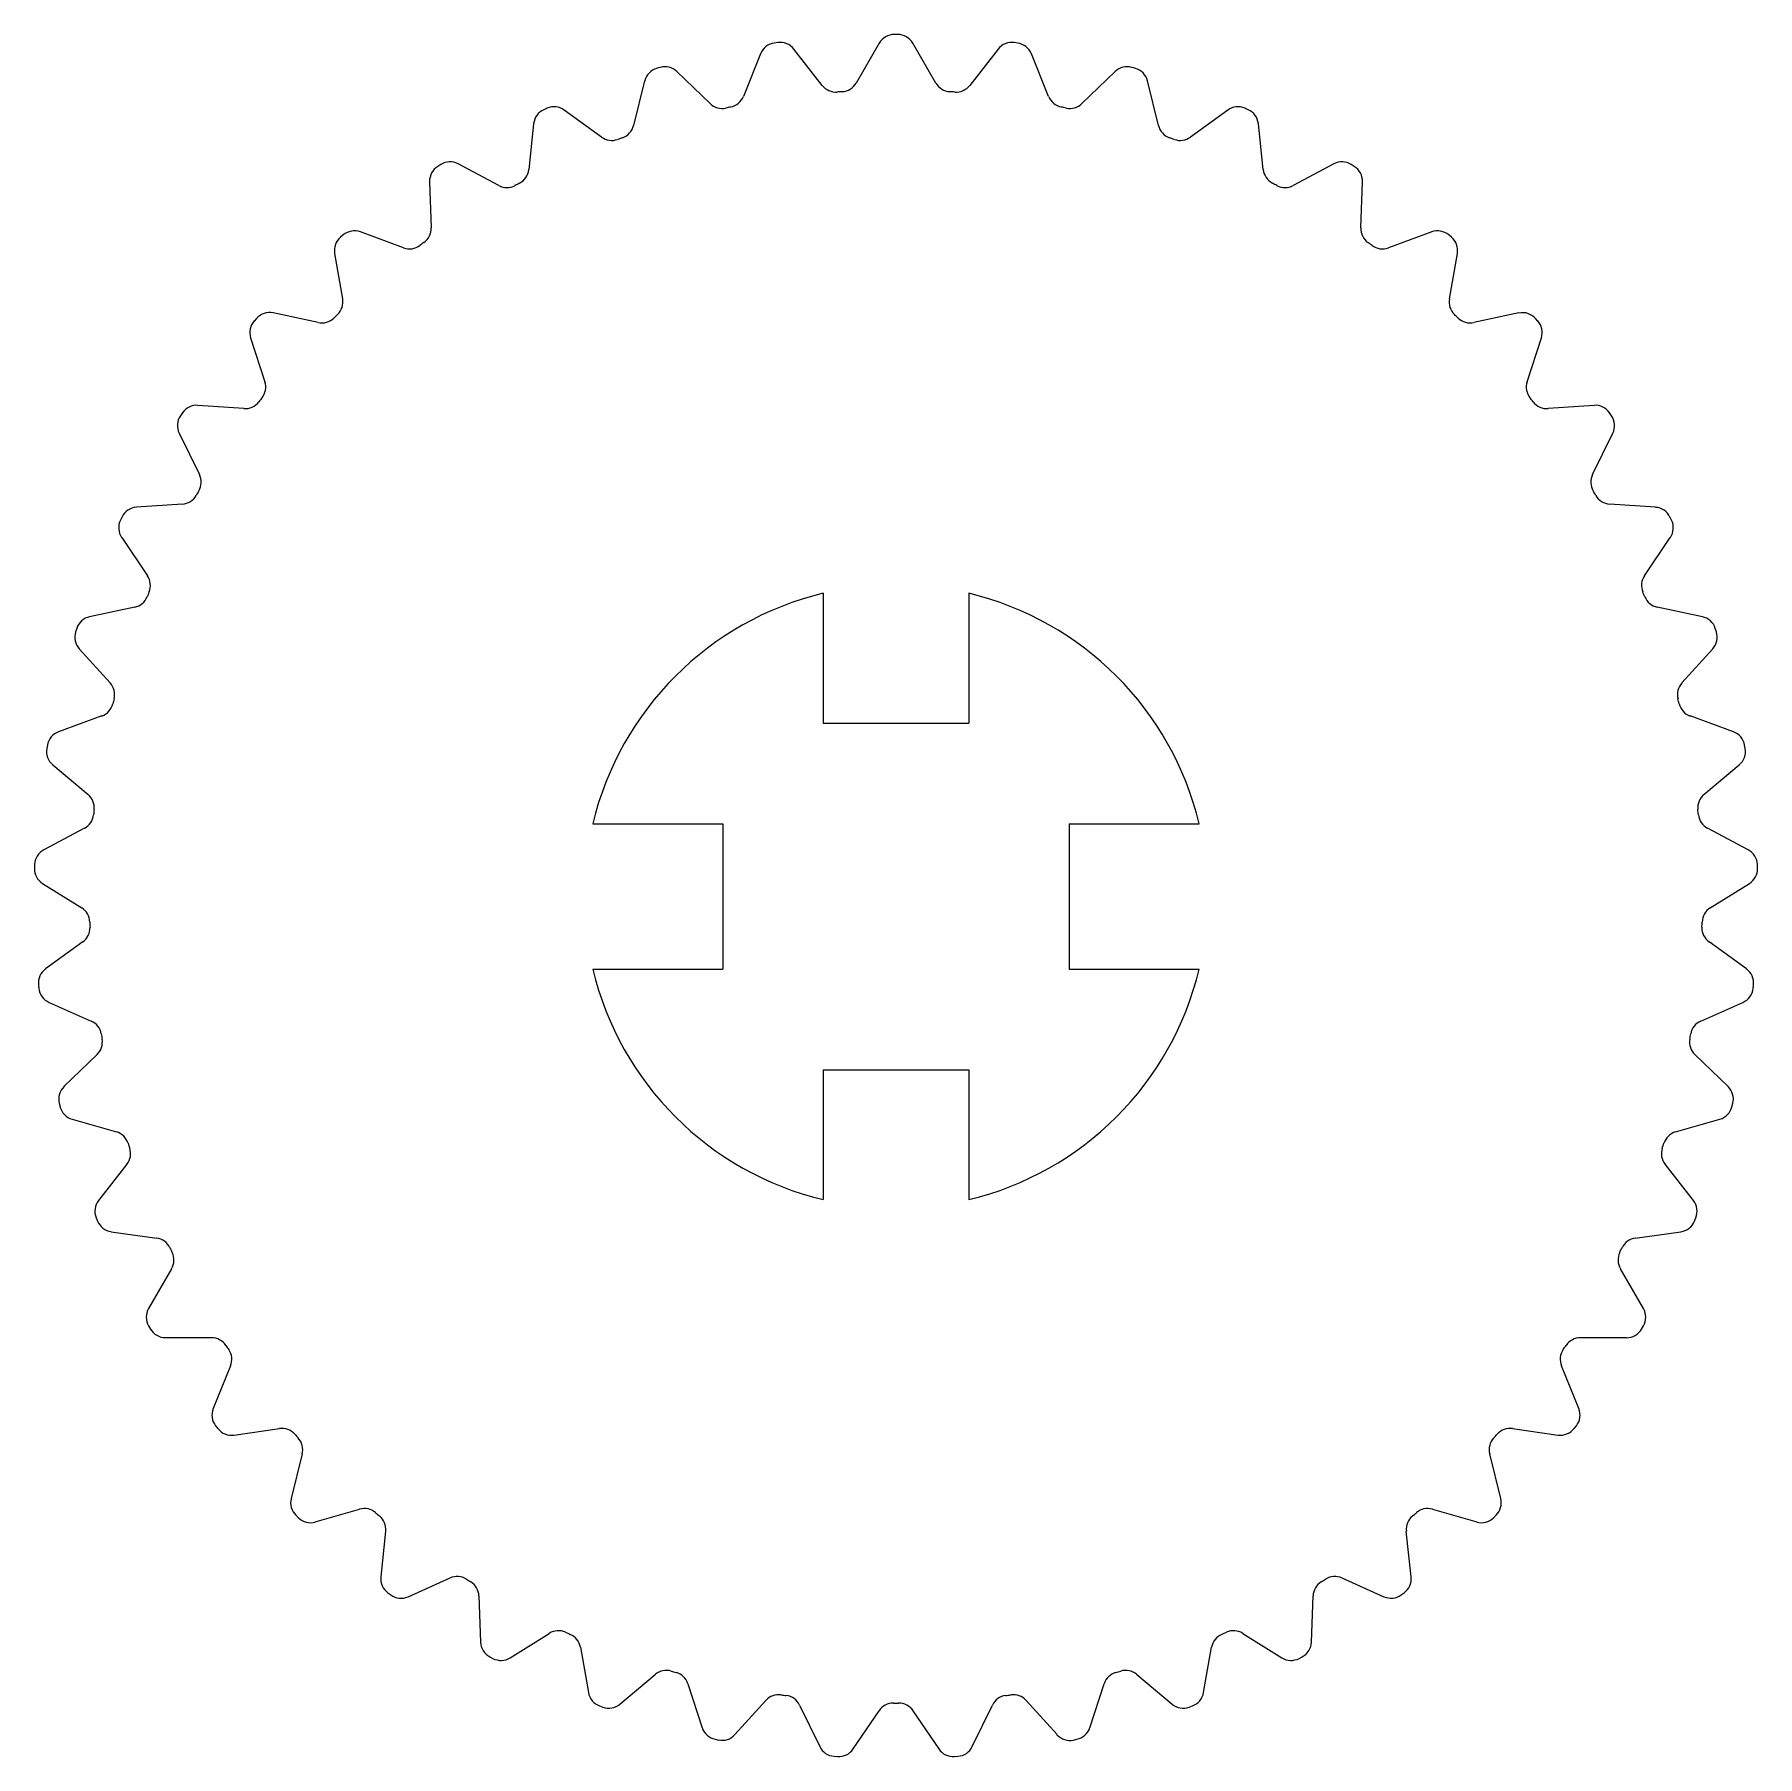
# Model space of a CAD drawing. Header units: millimetres. Extents: x 5 to 36.6, y 268.6 to 300.1.
import ezdxf

# ---------------------------------------------------------------- set-up
doc = ezdxf.new("R2010")
doc.units = ezdxf.units.MM

msp = doc.modelspace()

# ---------------------------------------------------------------- linework, layer by layer
at = {"color": 5, "linetype": 'Continuous', "lineweight": 15}
for p, q in [((20.844, 300.134), (20.779, 300.134)), ((18.33, 299.78), (18.013, 298.996)), ((18.645, 299.985), (18.58, 299.975)), ((19.459, 299.2), (18.939, 299.866)), ((20.504, 299.975), (20.081, 299.243)), ((21.542, 299.243), (21.119, 299.975)), ((22.684, 299.866), (22.164, 299.2)), ((23.043, 299.975), (22.978, 299.985)), ((23.61, 298.996), (23.293, 299.78)), ((16.487, 299.531), (16.425, 299.513)), ((17.403, 298.867), (16.795, 299.454)), ((24.828, 299.454), (24.22, 298.867)), ((25.198, 299.513), (25.136, 299.531)), ((16.204, 299.284), (16, 298.464)), ((25.623, 298.464), (25.419, 299.284)), ((14.168, 298.498), (14.08, 297.657)), ((14.414, 298.781), (14.355, 298.754)), ((15.414, 298.251), (14.73, 298.748)), ((26.893, 298.748), (26.209, 298.251)), ((27.268, 298.754), (27.209, 298.781)), ((27.543, 297.657), (27.455, 298.498)), ((12.466, 297.75), (12.41, 297.715)), ((13.529, 297.364), (12.783, 297.761)), ((28.84, 297.761), (28.094, 297.364)), ((29.213, 297.715), (29.157, 297.75)), ((12.261, 297.435), (12.291, 296.59)), ((29.332, 296.59), (29.362, 297.435)), ((10.679, 296.458), (10.63, 296.416)), ((11.786, 296.224), (10.992, 296.513)), ((30.631, 296.513), (29.837, 296.224)), ((30.993, 296.416), (30.943, 296.458)), ((10.521, 296.118), (10.668, 295.285)), ((30.955, 295.285), (31.102, 296.118)), ((10.219, 294.852), (9.392, 295.028)), ((32.23, 295.028), (31.404, 294.852)), ((9.09, 294.93), (9.047, 294.881)), ((32.576, 294.881), (32.532, 294.93)), ((8.981, 294.571), (9.242, 293.767)), ((32.381, 293.767), (32.642, 294.571)), ((7.73, 293.195), (7.693, 293.141)), ((8.858, 293.276), (8.015, 293.335)), ((33.608, 293.335), (32.765, 293.276)), ((33.93, 293.141), (33.893, 293.195)), ((7.671, 292.825), (8.042, 292.065)), ((33.581, 292.065), (33.952, 292.825)), ((6.623, 291.289), (6.595, 291.23)), ((7.73, 291.525), (6.887, 291.466)), ((34.736, 291.466), (33.893, 291.525)), ((35.028, 291.23), (34.999, 291.289)), ((6.617, 290.913), (7.09, 290.212)), ((34.533, 290.212), (35.006, 290.913)), ((6.856, 289.634), (6.029, 289.459)), ((35.594, 289.459), (34.767, 289.634)), ((5.793, 289.246), (5.773, 289.184)), ((35.85, 289.184), (35.829, 289.246)), ((5.839, 288.874), (6.405, 288.246)), ((35.218, 288.246), (35.784, 288.874)), ((6.254, 287.641), (5.46, 287.352)), ((36.163, 287.352), (35.369, 287.641)), ((5.256, 287.108), (5.244, 287.044)), ((36.379, 287.044), (36.367, 287.108)), ((5.353, 286.746), (6, 286.202)), ((35.622, 286.202), (36.27, 286.746)), ((5.935, 285.582), (5.189, 285.186)), ((36.434, 285.186), (35.688, 285.582)), ((5.021, 284.916), (5.018, 284.851)), ((36.604, 284.851), (36.602, 284.916)), ((5.168, 284.571), (5.884, 284.123)), ((35.739, 284.123), (36.455, 284.571)), ((5.906, 283.5), (5.222, 283.003)), ((36.401, 283.003), (35.717, 283.5)), ((5.093, 282.713), (5.1, 282.648)), ((36.523, 282.648), (36.53, 282.713)), ((5.287, 282.391), (6.059, 282.048)), ((35.564, 282.048), (36.336, 282.391)), ((6.167, 281.434), (5.559, 280.846)), ((36.064, 280.846), (35.456, 281.434)), ((5.471, 280.541), (5.487, 280.478)), ((36.136, 280.478), (36.151, 280.541)), ((5.708, 280.25), (6.52, 280.017)), ((35.103, 280.017), (35.915, 280.25)), ((6.713, 279.424), (6.193, 278.758)), ((35.43, 278.758), (34.91, 279.424)), ((6.148, 278.443), (6.173, 278.383)), ((35.45, 278.383), (35.475, 278.443)), ((6.423, 278.187), (7.26, 278.07)), ((34.363, 278.07), (35.2, 278.187)), ((7.533, 277.509), (7.111, 276.777)), ((34.512, 276.777), (34.09, 277.509)), ((7.111, 276.46), (7.143, 276.403)), ((34.48, 276.403), (34.512, 276.46)), ((7.418, 276.245), (8.263, 276.245)), ((33.359, 276.245), (34.205, 276.245)), ((8.612, 275.728), (8.295, 274.944)), ((33.327, 274.944), (33.011, 275.728)), ((8.34, 274.63), (8.38, 274.578)), ((8.674, 274.459), (9.511, 274.577)), ((32.112, 274.577), (32.949, 274.459)), ((33.243, 274.578), (33.283, 274.63)), ((9.928, 274.114), (9.724, 273.294)), ((31.899, 273.294), (31.695, 274.114)), ((9.811, 272.988), (9.858, 272.943)), ((10.166, 272.866), (10.979, 273.099)), ((30.644, 273.099), (31.457, 272.866)), ((31.765, 272.943), (31.812, 272.988)), ((11.456, 272.698), (11.368, 271.858)), ((30.255, 271.858), (30.166, 272.698)), ((11.866, 271.496), (12.638, 271.84)), ((28.985, 271.84), (29.757, 271.496)), ((11.497, 271.568), (11.55, 271.53)), ((13.167, 271.51), (13.196, 270.665)), ((28.427, 270.665), (28.456, 271.51)), ((30.073, 271.53), (30.126, 271.568)), ((13.739, 270.376), (14.456, 270.824)), ((27.167, 270.824), (27.884, 270.376)), ((13.364, 270.396), (13.422, 270.365)), ((15.026, 270.571), (15.172, 269.738)), ((26.451, 269.738), (26.597, 270.571)), ((28.201, 270.365), (28.259, 270.396)), ((15.75, 269.528), (16.398, 270.071)), ((25.225, 270.071), (25.873, 269.528)), ((16.997, 269.899), (17.258, 269.095)), ((24.365, 269.095), (24.626, 269.899)), ((15.376, 269.495), (15.438, 269.473)), ((17.86, 268.968), (18.426, 269.596)), ((19.043, 269.509), (19.413, 268.749)), ((22.209, 268.749), (22.58, 269.509)), ((23.197, 269.596), (23.763, 268.968)), ((26.185, 269.473), (26.247, 269.495)), ((20.027, 268.706), (20.5, 269.407)), ((21.123, 269.407), (21.596, 268.706)), ((17.494, 268.883), (17.558, 268.869)), ((24.065, 268.869), (24.129, 268.883)), ((19.677, 268.572), (19.742, 268.567)), ((21.881, 268.567), (21.946, 268.572))]:
    msp.add_line(p, q, dxfattribs=at)
at = {"color": 1, "linetype": 'Continuous', "lineweight": 15}
for p, q in [((19.478, 289.89), (19.478, 287.507)), ((22.145, 289.89), (22.145, 287.507)), ((19.478, 287.507), (22.145, 287.507)), ((15.254, 285.666), (17.636, 285.666)), ((17.636, 285.666), (17.636, 282.999)), ((23.986, 285.666), (23.986, 282.999)), ((23.986, 285.666), (26.369, 285.666)), ((15.254, 282.999), (17.636, 282.999)), ((23.986, 282.999), (26.369, 282.999)), ((19.478, 281.157), (19.478, 278.775)), ((19.478, 281.157), (22.145, 281.157)), ((22.145, 281.157), (22.145, 278.775))]:
    msp.add_line(p, q, dxfattribs=at)
at = {"color": 5, "linetype": 'Continuous', "lineweight": 15}
for centre, radius, start, end in [((20.779, 299.816), 0.317, 90, 150), ((20.844, 299.816), 0.317, 30, 90), ((18.624, 299.661), 0.318, 98, 158), ((18.689, 299.67), 0.318, 38, 98), ((22.934, 299.67), 0.318, 82, 142), ((22.999, 299.661), 0.317, 22, 82), ((16.512, 299.207), 0.317, 106, 166), ((16.575, 299.225), 0.318, 46, 106), ((25.048, 299.225), 0.318, 74, 134), ((25.111, 299.207), 0.318, 14, 74), ((19.71, 299.395), 0.317, 218, 274.184), ((19.806, 299.402), 0.317, 273.816, 330), ((21.817, 299.402), 0.317, 210, 266.184), ((21.913, 299.395), 0.318, 265.816, 322), ((14.543, 298.491), 0.318, 54, 114), ((17.624, 299.095), 0.318, 226, 282.184), ((17.719, 299.115), 0.317, 281.816, 338), ((20.811, 284.332), 14.785, 93.816, 94.184), ((20.811, 284.332), 14.785, 85.816, 86.184), ((23.904, 299.115), 0.317, 202, 258.184), ((23.999, 299.095), 0.318, 257.816, 314), ((27.08, 298.491), 0.318, 66, 126), ((14.484, 298.464), 0.317, 114, 174), ((20.811, 284.332), 14.785, 101.816, 102.184), ((20.811, 284.332), 14.785, 77.816, 78.184), ((27.139, 298.464), 0.317, 6, 66), ((15.6, 298.508), 0.317, 234, 290.184), ((20.811, 284.332), 14.785, 109.816, 110.184), ((15.692, 298.541), 0.318, 289.816, 346), ((25.931, 298.541), 0.318, 194, 250.184), ((20.811, 284.332), 14.785, 69.816, 70.184), ((26.023, 298.508), 0.317, 249.816, 306), ((12.579, 297.446), 0.318, 122, 182), ((12.634, 297.481), 0.318, 62, 122), ((13.764, 297.69), 0.318, 297.816, 354), ((27.859, 297.69), 0.317, 186, 242.184), ((28.989, 297.481), 0.318, 58, 118), ((29.044, 297.446), 0.318, 358, 58), ((13.678, 297.645), 0.317, 242, 298.184), ((20.811, 284.332), 14.785, 117.816, 118.184), ((20.811, 284.332), 14.785, 61.816, 62.184), ((27.945, 297.645), 0.318, 241.816, 298), ((10.834, 296.173), 0.318, 130, 190), ((10.884, 296.215), 0.318, 70, 130), ((20.811, 284.332), 14.785, 125.816, 126.184), ((11.973, 296.579), 0.317, 305.816, 2), ((29.649, 296.579), 0.317, 178, 234.184), ((20.811, 284.332), 14.785, 53.816, 54.184), ((30.739, 296.215), 0.318, 50, 110), ((30.789, 296.173), 0.318, 350, 50), ((11.895, 296.522), 0.318, 250, 306.184), ((29.728, 296.522), 0.318, 233.816, 290), ((9.326, 294.717), 0.318, 78, 138), ((10.355, 295.23), 0.318, 313.816, 10), ((31.268, 295.23), 0.318, 170, 226.184), ((32.296, 294.717), 0.317, 42, 102), ((9.283, 294.669), 0.318, 138, 198), ((10.285, 295.163), 0.318, 258, 314.184), ((20.811, 284.332), 14.785, 133.816, 134.184), ((20.811, 284.332), 14.785, 45.816, 46.184), ((31.338, 295.163), 0.317, 225.816, 282), ((32.34, 294.669), 0.318, 342, 42), ((8.94, 293.669), 0.318, 321.816, 18), ((32.683, 293.669), 0.318, 162, 218.184), ((20.811, 284.332), 14.785, 141.816, 142.184), ((20.811, 284.332), 14.785, 37.816, 38.184), ((7.956, 292.964), 0.318, 146, 206), ((7.993, 293.018), 0.318, 86, 146), ((8.88, 293.592), 0.317, 266, 322.184), ((32.743, 293.592), 0.317, 217.816, 274), ((33.63, 293.018), 0.318, 34, 94), ((33.666, 292.964), 0.318, 334, 34), ((7.756, 291.926), 0.317, 329.816, 26), ((33.867, 291.926), 0.317, 154, 210.184), ((7.708, 291.842), 0.318, 274, 330.184), ((20.811, 284.332), 14.785, 149.816, 150.184), ((20.811, 284.332), 14.785, 29.816, 30.184), ((33.915, 291.842), 0.318, 209.816, 266), ((6.88, 291.091), 0.318, 154, 214), ((6.909, 291.149), 0.318, 94, 154), ((34.714, 291.149), 0.317, 26, 86), ((34.743, 291.091), 0.318, 326, 26), ((6.826, 290.035), 0.317, 337.816, 34), ((34.796, 290.035), 0.318, 146, 202.184), ((6.79, 289.945), 0.317, 282, 338.184), ((20.811, 284.332), 14.785, 157.816, 158.184), ((20.811, 284.332), 14.785, 21.816, 22.184), ((34.833, 289.945), 0.317, 201.816, 258), ((6.095, 289.148), 0.318, 102, 162), ((35.528, 289.148), 0.318, 18, 78), ((6.075, 289.086), 0.318, 162, 222), ((35.548, 289.086), 0.318, 318, 18), ((6.169, 288.033), 0.318, 345.816, 42), ((35.454, 288.033), 0.317, 138, 194.184), ((6.145, 287.939), 0.318, 290, 346.184), ((20.811, 284.332), 14.785, 165.816, 166.184), ((20.811, 284.332), 14.785, 13.816, 14.184), ((35.477, 287.939), 0.318, 193.816, 250), ((5.568, 287.053), 0.318, 110, 170), ((36.055, 287.053), 0.318, 10, 70), ((5.557, 286.989), 0.318, 170, 230), ((36.066, 286.989), 0.318, 310, 10), ((5.796, 285.959), 0.318, 353.816, 50), ((35.827, 285.959), 0.317, 130, 186.184), ((20.811, 284.332), 14.785, 173.816, 174.184), ((20.811, 284.332), 14.785, 5.816, 6.184), ((5.786, 285.863), 0.318, 298, 354.184), ((35.837, 285.863), 0.318, 185.816, 242), ((5.338, 284.905), 0.318, 118, 178), ((36.285, 284.905), 0.318, 2, 62), ((5.336, 284.84), 0.318, 178, 238), ((36.287, 284.84), 0.317, 302, 2), ((5.716, 283.854), 0.317, 1.816, 58), ((35.907, 283.854), 0.318, 122, 178.184), ((5.719, 283.757), 0.318, 306, 2.184), ((20.811, 284.332), 14.785, 181.816, 182.184), ((20.811, 284.332), 14.785, 357.816, 358.184), ((35.903, 283.757), 0.318, 177.816, 234), ((5.409, 282.746), 0.318, 126, 186), ((36.214, 282.746), 0.318, 354, 54), ((5.416, 282.681), 0.318, 186, 246), ((36.207, 282.681), 0.318, 294, 354), ((5.93, 281.758), 0.318, 9.816, 66), ((20.811, 284.332), 14.785, 189.816, 190.184), ((20.811, 284.332), 14.785, 349.816, 350.184), ((35.693, 281.758), 0.318, 114, 170.184), ((5.946, 281.662), 0.317, 314, 10.184), ((35.676, 281.662), 0.318, 169.816, 226), ((5.78, 280.618), 0.317, 134, 194), ((35.843, 280.618), 0.318, 346, 46), ((5.795, 280.555), 0.318, 194, 254), ((35.828, 280.555), 0.317, 286, 346), ((6.433, 279.711), 0.317, 17.816, 74), ((35.19, 279.711), 0.317, 106, 162.184), ((6.463, 279.619), 0.318, 322, 18.184), ((20.811, 284.332), 14.785, 197.816, 198.184), ((35.16, 279.619), 0.318, 161.816, 218), ((20.811, 284.332), 14.785, 341.816, 342.184), ((6.443, 278.562), 0.318, 142, 202), ((35.18, 278.562), 0.317, 338, 38), ((6.467, 278.502), 0.317, 202, 262), ((35.156, 278.502), 0.318, 278, 338), ((7.216, 277.755), 0.318, 25.816, 82), ((34.407, 277.755), 0.318, 98, 154.184), ((20.811, 284.332), 14.785, 205.816, 206.184), ((7.258, 277.668), 0.318, 330, 26.184), ((34.365, 277.668), 0.318, 153.816, 210), ((20.811, 284.332), 14.785, 333.816, 334.184), ((7.386, 276.619), 0.318, 150, 210), ((34.237, 276.619), 0.317, 330, 30), ((7.418, 276.562), 0.317, 210, 270), ((34.205, 276.562), 0.318, 270, 330), ((8.263, 275.927), 0.317, 33.816, 90), ((20.811, 284.332), 14.785, 213.816, 214.184), ((20.811, 284.332), 14.785, 325.816, 326.184), ((33.359, 275.927), 0.317, 90, 146.184), ((8.318, 275.847), 0.318, 338, 34.184), ((33.305, 275.847), 0.318, 145.816, 202), ((8.59, 274.825), 0.318, 158, 218), ((33.033, 274.825), 0.318, 322, 22), ((8.63, 274.774), 0.318, 218, 278), ((9.555, 274.263), 0.318, 41.816, 98), ((32.068, 274.263), 0.318, 82, 138.184), ((32.993, 274.774), 0.317, 262, 322), ((20.811, 284.332), 14.785, 221.816, 222.184), ((9.62, 274.19), 0.317, 346, 42.184), ((32.003, 274.19), 0.318, 137.816, 194), ((20.811, 284.332), 14.785, 317.816, 318.184), ((10.032, 273.217), 0.318, 166, 226), ((31.591, 273.217), 0.317, 314, 14), ((10.079, 273.171), 0.318, 226, 286), ((11.066, 272.794), 0.318, 49.816, 106), ((20.811, 284.332), 14.785, 229.816, 230.184), ((11.141, 272.732), 0.318, 354, 50.184), ((30.482, 272.732), 0.317, 129.816, 186), ((20.811, 284.332), 14.785, 309.816, 310.184), ((30.557, 272.794), 0.318, 74, 130.184), ((31.544, 273.171), 0.318, 254, 314), ((11.684, 271.825), 0.318, 174, 234), ((12.767, 271.55), 0.317, 57.816, 114), ((20.811, 284.332), 14.785, 237.816, 238.184), ((12.849, 271.499), 0.317, 2, 58.184), ((28.774, 271.499), 0.317, 121.816, 178), ((20.811, 284.332), 14.785, 301.816, 302.184), ((28.856, 271.55), 0.317, 66, 122.184), ((29.939, 271.825), 0.318, 306, 6), ((11.737, 271.786), 0.318, 234, 294), ((29.886, 271.786), 0.317, 246, 306), ((14.624, 270.555), 0.318, 65.816, 122), ((20.811, 284.332), 14.785, 245.816, 246.184), ((14.713, 270.515), 0.318, 10, 66.184), ((26.91, 270.515), 0.317, 113.816, 170), ((20.811, 284.332), 14.785, 293.816, 294.184), ((26.999, 270.555), 0.318, 58, 114.184), ((13.513, 270.676), 0.318, 182, 242), ((28.11, 270.676), 0.318, 298, 358), ((13.571, 270.645), 0.317, 242, 302), ((16.602, 269.828), 0.318, 73.816, 130), ((20.811, 284.332), 14.785, 253.816, 254.184), ((16.695, 269.801), 0.318, 18, 74.184), ((24.928, 269.801), 0.317, 105.816, 162), ((20.811, 284.332), 14.785, 285.816, 286.184), ((25.021, 269.828), 0.318, 50, 106.184), ((28.052, 270.645), 0.317, 238, 298), ((15.485, 269.793), 0.317, 190, 250), ((15.546, 269.771), 0.318, 250, 310), ((18.662, 269.383), 0.317, 81.816, 138), ((20.811, 284.332), 14.785, 261.816, 262.184), ((18.758, 269.37), 0.318, 26, 82.184), ((20.763, 269.229), 0.317, 89.816, 146), ((20.811, 284.332), 14.785, 269.816, 270.184), ((20.86, 269.229), 0.318, 34, 90.184), ((22.865, 269.37), 0.318, 97.816, 154), ((20.811, 284.332), 14.785, 277.816, 278.184), ((22.961, 269.383), 0.317, 42, 98.184), ((26.077, 269.771), 0.318, 230, 290), ((26.138, 269.793), 0.318, 290, 350), ((17.56, 269.194), 0.318, 198, 258), ((17.624, 269.18), 0.317, 258, 318), ((23.999, 269.18), 0.318, 222, 282), ((24.063, 269.194), 0.318, 282, 342), ((19.699, 268.888), 0.318, 206, 266), ((19.764, 268.884), 0.318, 266, 326), ((21.859, 268.884), 0.318, 214, 274), ((21.924, 268.888), 0.318, 274, 334)]:
    msp.add_arc(centre, radius, start, end, dxfattribs=at)
at = {"color": 1, "linetype": 'Continuous', "lineweight": 15}
for start, end in [(103.4934, 166.5066), (13.4934, 76.5066), (193.4934, 256.5066), (283.4934, 346.5066)]:
    msp.add_arc((20.811, 284.332), 5.715, start, end, dxfattribs=at)

doc.saveas('drawing.dxf')
